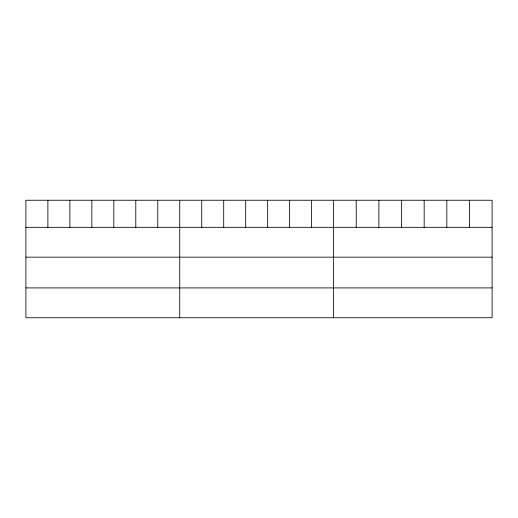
<?xml version="1.0" encoding="UTF-8"?>
<svg xmlns="http://www.w3.org/2000/svg" width="518" height="518" viewBox="0 0 518 518"><rect width="100%" height="100%" fill="white"/><g stroke="black" fill="none" stroke-linecap="round" stroke-linejoin="round"><path stroke-width="0.78" d="M492.1 227.331L492.1 317.748L25.9 317.748L25.9 200.252L492.1 200.252L492.1 227.331L25.9 227.331M25.9 257.168L492.1 257.168M25.9 287.911L492.1 287.911M469.457 200.252L469.457 227.331M446.814 200.252L446.814 227.331M424.171 200.252L424.171 227.331M401.521 200.252L401.521 227.331M378.878 200.252L378.878 227.331M356.235 200.252L356.235 227.331M333.592 200.252L333.592 317.748M311.616 200.252L311.616 227.331M289.633 200.252L289.633 227.331M267.657 200.252L267.657 227.331M245.681 200.252L245.681 227.331M223.705 200.252L223.705 227.331M201.722 200.252L201.722 227.331M179.746 200.252L179.746 317.748M157.77 200.252L157.77 227.331M135.787 200.252L135.787 227.331M113.811 200.252L113.811 227.331M91.835 200.252L91.835 227.331M69.859 200.252L69.859 227.331M47.876 200.252L47.876 227.331"/></g></svg>
